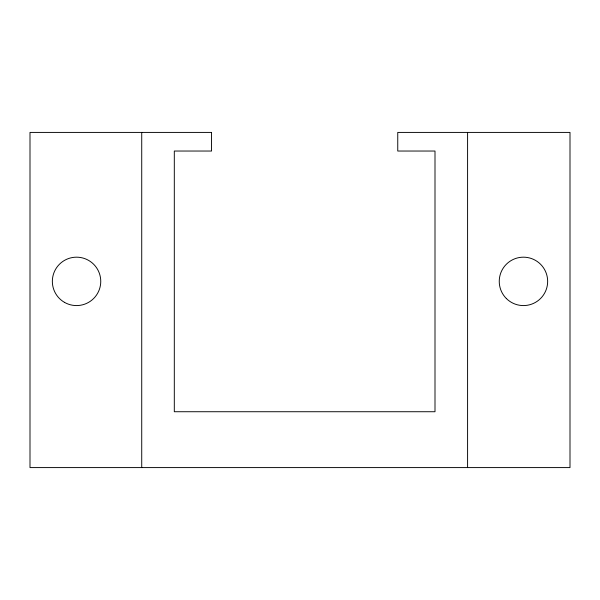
<?xml version="1.0" encoding="UTF-8"?>
<svg xmlns="http://www.w3.org/2000/svg" width="600" height="600" viewBox="0 0 600 600"><rect width="100%" height="100%" fill="white"/><g stroke="black" fill="none" stroke-linecap="round" stroke-linejoin="round"><path stroke-width="0.9" d="M467.588 132.413L467.588 467.588M141.727 132.413L141.727 467.588M211.553 132.413L30 132.413L30 467.588L570 467.588L570 132.413L397.755 132.413L397.755 151.035L435 151.035L435 411.728L174.308 411.728L174.308 151.035L211.553 151.035L211.553 132.413M64.448 302.34A24.21 24.21 0 0 0 100.755 281.377A24.21 24.21 0 0 0 64.448 260.415A24.21 24.21 0 0 0 64.448 302.34M506.332 298.493A24.21 24.21 0 0 0 546.832 287.647A24.21 24.21 0 0 0 517.185 258A24.21 24.21 0 0 0 506.332 298.493"/></g></svg>
